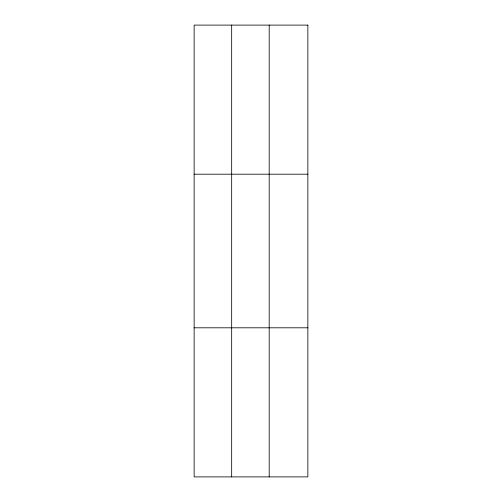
<?xml version="1.0" encoding="UTF-8"?>
<svg xmlns="http://www.w3.org/2000/svg" width="502" height="502" viewBox="0 0 502 502"><rect width="100%" height="100%" fill="white"/><g stroke="black" fill="none" stroke-linecap="round" stroke-linejoin="round"><path stroke-width="0.75" d="M231.667 25.1L231.667 476.9M269.191 25.1L269.191 476.9M194.142 174.194L307.858 174.194M194.142 327.806L307.858 327.806M307.858 25.1L307.858 476.9L194.142 476.9L194.142 25.1L307.858 25.1"/></g></svg>
